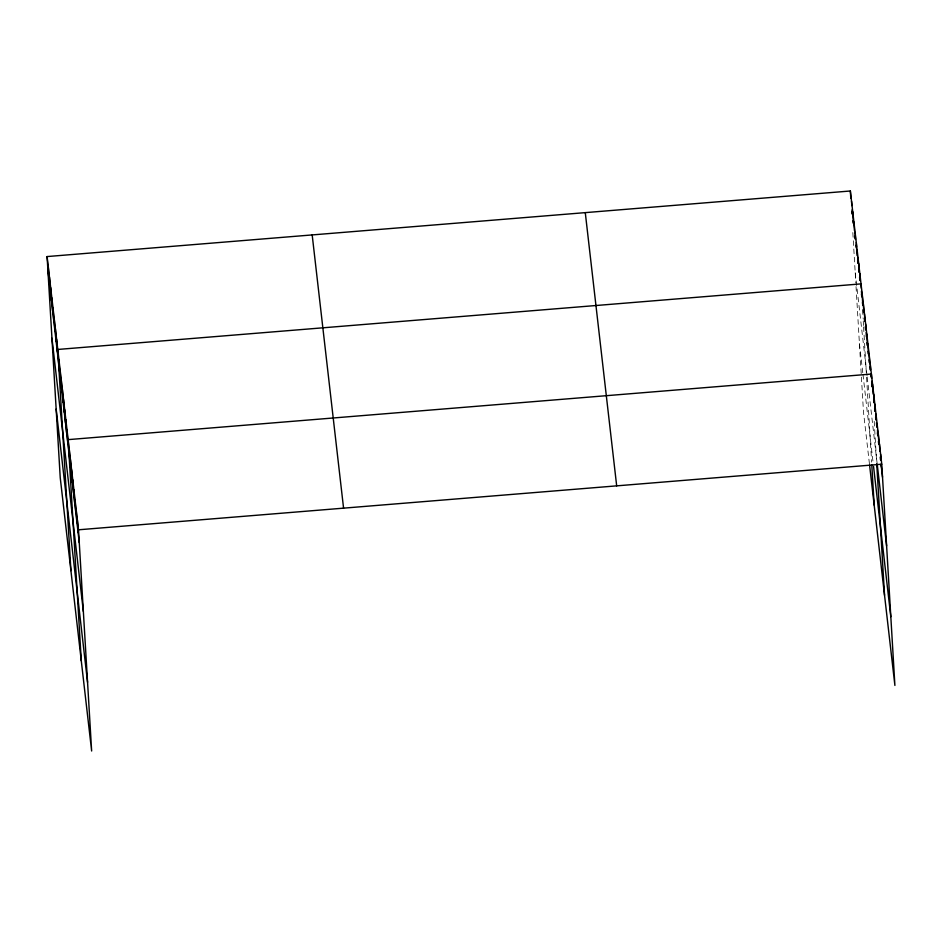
<?xml version="1.0" encoding="UTF-8"?>
<svg xmlns="http://www.w3.org/2000/svg" width="942" height="942" viewBox="0 0 942 942"><rect width="100%" height="100%" fill="white"/><g stroke="black" fill="none" stroke-linecap="round" stroke-linejoin="round"><path stroke-width="0.71" stroke-dasharray="4.71 3.53" d="M855.206 272.65L867.04 375.575M867.205 377L877.402 465.737M859.41 343.465L862.825 373.15M862.978 374.433L873.057 462.133M869.431 463.817L863.496 412.207L855.984 285.767M874.2 421.357L876.637 462.275M862.566 309.706L863.072 318.302M863.249 321.163L863.508 325.461M863.59 326.886L866.357 373.421M866.581 377.353L871.621 462.145M852.828 232.556L855.831 283.142"/><path stroke-width="1.41" d="M47.1 256.565L78.504 529.793L91.645 751.009L60.241 477.782L47.1 256.565L850.355 190.99L881.759 464.218L894.9 685.435L869.584 465.101M78.504 529.793L881.759 464.218M852.015 211.656L852.31 214.234L852.051 209.925M853.052 220.687L853.346 223.266M854.83 236.171L855.124 238.75M855.866 245.203L856.172 247.781M857.644 260.687L857.95 263.265M858.692 269.718L858.986 272.297M859.575 277.466L859.869 280.045M861.506 294.234L861.8 296.812L861.459 291.066M862.46 302.547L862.79 305.408L862.189 293.904M863.284 309.694L863.614 312.556M864.273 318.29L864.603 321.151M865.251 326.874L865.58 329.735M867.064 342.617L867.394 345.478M868.053 351.201L868.383 354.062M869.042 359.797L869.372 362.658M869.866 366.944L870.184 369.806M871.833 384.124L872.162 386.985L871.821 381.239M873.646 399.867L873.976 402.729M874.635 408.451L874.965 411.313M875.613 417.047L875.942 419.908M877.426 432.79L877.756 435.651L877.497 429.893M878.415 441.374L878.745 444.235M880.228 457.117L880.546 459.979M881.041 464.276L882.524 477.158M877.402 465.737L886.61 545.889M873.54 466.42L890.814 616.704M585.276 212.621L616.68 485.86M312.179 234.923L343.571 508.162M47.865 269.494L79.269 542.733M51.951 338.225L83.355 611.464M56.155 409.04L87.559 682.279M880.605 454.209L880.947 459.955M881.206 464.265L881.371 467.138M879.451 444.188L879.887 451.371M878.309 434.168L878.898 444.224M877.155 424.147L877.32 427.02M876.001 414.127L876.343 419.873M876.507 422.746L876.767 427.056M874.847 404.106L875.271 411.289M873.693 394.097L874.211 402.717M872.551 384.077L873.14 394.133M871.656 378.366L871.397 374.056L68.142 439.631L81.283 660.848M876.719 463.594L884.538 595.273M870.243 364.036L870.585 369.782M870.844 374.092L871.009 376.965M869.089 354.015L869.607 362.635M867.935 343.995L868.536 354.051M866.793 333.974L867.476 345.478M865.639 323.966L865.981 329.712M866.145 332.585L866.404 336.895M864.485 313.945L864.909 321.128M863.331 303.925L863.849 312.544M861.294 288.193L861.035 283.883L57.78 349.458L70.921 570.675M871.797 465.007L874.176 505.1M859.846 273.569L860.27 280.751M858.657 263.242L859.175 271.861M857.726 257.225L858.068 262.971M856.29 242.6L856.549 246.91M856.714 249.783L857.055 255.529M855.101 232.274L855.524 239.456M853.911 221.947L854.429 230.578M852.734 211.632L853.417 223.124M851.544 201.305L851.803 205.615M850.355 190.99L850.779 198.173M77.35 519.784L78.115 532.713M76.196 509.763L76.961 522.692M75.042 499.743L75.819 512.672M73.9 489.722L74.665 502.651M72.746 479.702L73.511 492.631M71.592 469.681L72.357 482.622M70.438 459.672L71.215 472.601M69.284 449.652L70.061 462.581M66.988 429.611L67.753 442.54M65.834 419.59L66.599 432.519M64.68 409.57L65.457 422.499M63.538 399.549L64.303 412.49M62.384 389.541L63.149 402.469M61.23 379.52L61.995 392.449M60.076 369.5L60.841 382.428M58.922 359.479L59.699 372.408M56.591 339.144L57.356 352.072M55.401 328.817L56.167 341.746M54.212 318.49L54.989 331.431M53.035 308.175L53.8 321.104M51.845 297.849L52.611 310.778M50.656 287.522L51.421 300.463M49.467 277.207L50.244 290.136M48.289 266.88L49.055 279.809"/></g></svg>
